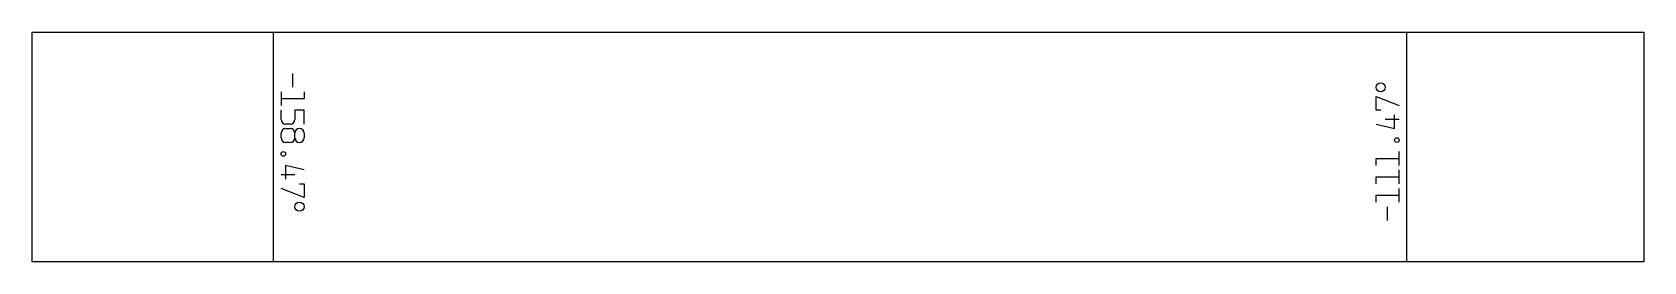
# Model space of a CAD drawing. Header units: millimetres. Extents: x 0 to 140, y 0 to 20.
import ezdxf

# ---------------------------------------------------------------- set-up
doc = ezdxf.new("R2010")
doc.units = ezdxf.units.MM
doc.layers.add('Body_Unfold002_Sketch', color=7, linetype='CONTINUOUS')
doc.layers.add('Body_Unfold002_Sketch_Bend_Labels', color=7, linetype='CONTINUOUS')

msp = doc.modelspace()

# ---------------------------------------------------------------- linework, layer by layer
at = {"layer": 'Body_Unfold002_Sketch'}
for p, q in [((0, 0), (0, 20)), ((0, 20), (20, 20)), ((20, 20), (21.95, 20)), ((20.98, 0), (20.98, 20)), ((21.95, 20), (116.44, 20)), ((116.44, 20), (122.66, 20)), ((119.55, 0), (119.55, 20)), ((122.66, 20), (140.16, 20)), ((140.16, 20), (140.16, 0)), ((22.64, 16.4), (22.64, 15.2)), ((21.64, 14.8), (21.64, 13.6)), ((23.64, 14.2), (21.64, 14.2)), ((23.64, 14.8), (23.64, 14.2)), ((116.88, 13.2), (116.88, 14.4)), ((116.88, 14.4), (118.88, 13.6)), ((21.64, 12.4), (21.64, 13.2)), ((23.64, 13.2), (22.84, 13.2)), ((22.84, 13.2), (22.84, 12.4)), ((23.64, 12), (23.64, 13.2)), ((117.28, 13.2), (116.88, 13.2)), ((118.48, 11.6), (118.48, 12.8)), ((22.44, 12), (22.04, 12)), ((22.04, 11.6), (22.44, 11.6)), ((116.88, 12), (118.48, 11.6)), ((118.88, 12.4), (117.68, 12.4)), ((21.64, 10.8), (21.64, 11.2)), ((22.44, 10.4), (22.04, 10.4)), ((22.84, 10.8), (22.84, 11.2)), ((23.64, 11.2), (23.64, 10.8)), ((116.88, 8.4), (116.88, 9)), ((116.88, 9), (118.88, 9)), ((118.88, 8.4), (118.88, 9.6)), ((21.64, 7.6), (22.84, 7.6)), ((23.64, 8), (22.04, 8.4)), ((22.04, 8.4), (22.04, 7.2)), ((116.88, 6.8), (116.88, 7.4)), ((116.88, 7.4), (118.88, 7.4)), ((118.88, 6.8), (118.88, 8)), ((23.64, 5.6), (21.64, 6.4)), ((23.24, 6.8), (23.64, 6.8)), ((23.64, 6.8), (23.64, 5.6)), ((116.88, 5.2), (116.88, 5.8)), ((116.88, 5.8), (118.88, 5.8)), ((118.88, 5.2), (118.88, 6.4)), ((117.88, 3.6), (117.88, 4.8)), ((20, 0), (0, 0)), ((21.95, 0), (20, 0)), ((116.44, 0), (21.95, 0)), ((122.66, 0), (116.44, 0)), ((140.16, 0), (122.66, 0))]:
    msp.add_line(p, q, dxfattribs=at)
for centre, radius in [((117.28, 15.2), 0.4), ((118.68, 10.6), 0.2), ((21.84, 9.4), 0.2), ((23.24, 4.8), 0.4)]:
    msp.add_circle(centre, radius, dxfattribs=at)
for centre, start, end in [((22.04, 12.4), 180, -90), ((22.04, 11.2), 90, -180), ((22.44, 12.4), -90, 0), ((22.44, 11.2), 0, 90), ((23.24, 11.2), 0, 180), ((22.04, 10.8), 180, -90), ((22.44, 10.8), -90, 0), ((23.24, 10.8), 180, 0)]:
    msp.add_arc(centre, 0.4, start, end, dxfattribs=at)
at = {"layer": 'Body_Unfold002_Sketch_Bend_Labels'}
for p, q in [((22.64, 16.4), (22.64, 15.2)), ((21.64, 14.8), (21.64, 13.6)), ((23.64, 14.2), (21.64, 14.2)), ((23.64, 14.8), (23.64, 14.2)), ((116.88, 13.2), (116.88, 14.4)), ((116.88, 14.4), (118.88, 13.6)), ((21.64, 12.4), (21.64, 13.2)), ((23.64, 13.2), (22.84, 13.2)), ((22.84, 13.2), (22.84, 12.4)), ((23.64, 12), (23.64, 13.2)), ((117.28, 13.2), (116.88, 13.2)), ((118.48, 11.6), (118.48, 12.8)), ((22.44, 12), (22.04, 12)), ((22.04, 11.6), (22.44, 11.6)), ((116.88, 12), (118.48, 11.6)), ((118.88, 12.4), (117.68, 12.4)), ((21.64, 10.8), (21.64, 11.2)), ((22.44, 10.4), (22.04, 10.4)), ((22.84, 10.8), (22.84, 11.2)), ((23.64, 11.2), (23.64, 10.8)), ((116.88, 8.4), (116.88, 9)), ((116.88, 9), (118.88, 9)), ((118.88, 8.4), (118.88, 9.6)), ((21.64, 7.6), (22.84, 7.6)), ((23.64, 8), (22.04, 8.4)), ((22.04, 8.4), (22.04, 7.2)), ((116.88, 6.8), (116.88, 7.4)), ((116.88, 7.4), (118.88, 7.4)), ((118.88, 6.8), (118.88, 8)), ((23.64, 5.6), (21.64, 6.4)), ((23.24, 6.8), (23.64, 6.8)), ((23.64, 6.8), (23.64, 5.6)), ((116.88, 5.2), (116.88, 5.8)), ((116.88, 5.8), (118.88, 5.8)), ((118.88, 5.2), (118.88, 6.4)), ((117.88, 3.6), (117.88, 4.8))]:
    msp.add_line(p, q, dxfattribs=at)
for centre, radius in [((117.28, 15.2), 0.4), ((118.68, 10.6), 0.2), ((21.84, 9.4), 0.2), ((23.24, 4.8), 0.4)]:
    msp.add_circle(centre, radius, dxfattribs=at)
for centre, start, end in [((22.04, 12.4), 180, -90), ((22.04, 11.2), 90, -180), ((22.44, 12.4), -90, 0), ((22.44, 11.2), 0, 90), ((23.24, 11.2), 0, 180), ((22.04, 10.8), 180, -90), ((22.44, 10.8), -90, 0), ((23.24, 10.8), 180, 0)]:
    msp.add_arc(centre, 0.4, start, end, dxfattribs=at)

doc.saveas('drawing.dxf')
